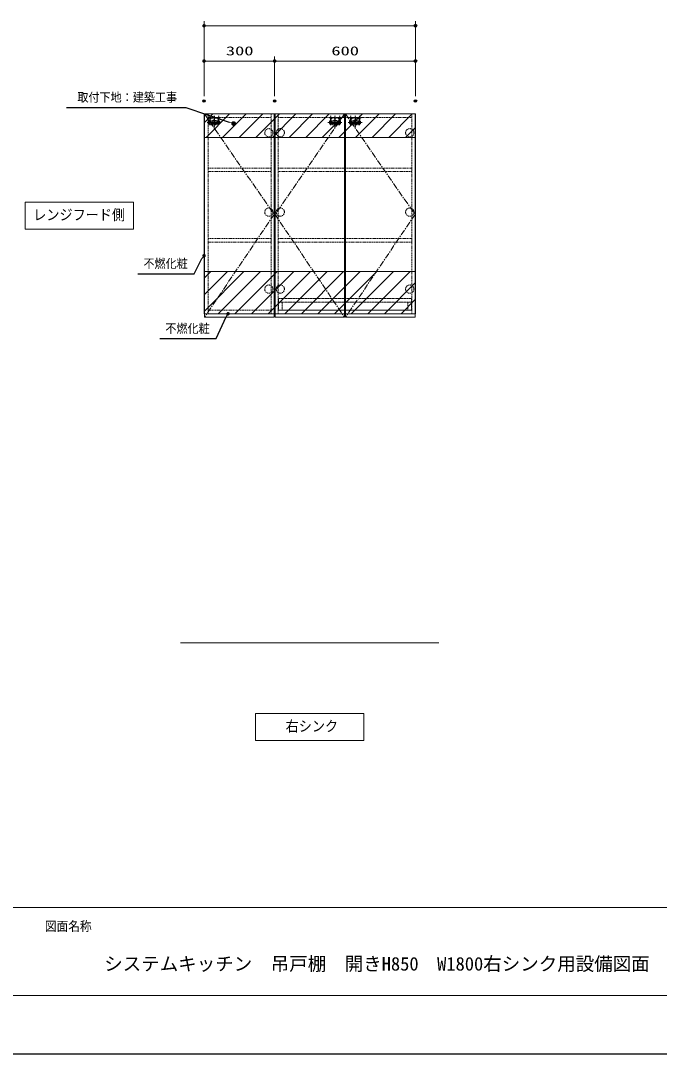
# Model space of a CAD drawing. Units: millimetres, scale not verified. Extents: x -6948 to 6948, y -3795 to 3796.
# Drawn here: x -4345 to -1627, y -3712 to 684 of the extents above; entities that cross this region are included whole.
import ezdxf
from ezdxf.enums import TextEntityAlignment as Align

# ---------------------------------------------------------------- set-up
doc = ezdxf.new("R2010")
doc.units = ezdxf.units.MM
doc.header["$LTSCALE"] = 20
doc.header["$PDMODE"] = 32
doc.header["$PDSIZE"] = 10
for name, pattern in [('USER1', [0.26, 0.01, -0.25]), ('USER4', [0.375, 0.25, -0.125]), ('USER5', [2, 1.25, -0.25, 0.25, -0.25])]:
    doc.linetypes.add(name, pattern=pattern)
for name, color, linetype, lineweight in [('0-0_0', 30, 'Continuous', 13), ('0-1_図面枠', 3, 'USER1', 15), ('0-2_細線ﾚｲﾔｰ', 91, 'Continuous', 9), ('0-3_KABE', 4, 'Continuous', 20), ('0-4_1', 30, 'Continuous', 13), ('0-5_寸法ﾚｲﾔｰ', 30, 'Continuous', 13), ('0-6_DEFPOINTS', 7, 'Continuous', 25), ('0-8_本体', 6, 'USER4', 25)]:
    doc.layers.add(name, color=color, linetype=linetype, lineweight=lineweight)
doc.styles.add('ＭＳ ゴシック', font='')
doc.styles.get('ＭＳ ゴシック').set_extended_font_data('MS Gothic')

# ---------------------------------------------------------------- blocks, each defined once
blk = doc.blocks.new('A$C6C503A1C')
at = {"layer": '0-4_1', "color": 1, "linetype": 'USER5'}
for p, q in [((0, 428.7), (1186.2, 428.7)), ((213.1, 674.8), (213.1, 182.6)), ((593.1, 857.4), (593.1, 0)), ((973.1, 674.8), (973.1, 182.6))]:
    blk.add_line(p, q, dxfattribs=at)
at = {"layer": '0-4_1', "color": 1, "linetype": 'USER4'}
for p, q in [((123.1, 528.7), (123.1, 328.7)), ((163.1, 568.7), (1023.1, 568.7)), ((163.1, 288.7), (1023.1, 288.7)), ((333.1, 568.7), (333.1, 288.7)), ((413.1, 568.7), (413.1, 288.7)), ((413.1, 358.7), (773.1, 358.7)), ((773.1, 568.7), (773.1, 288.7)), ((853.1, 568.7), (853.1, 288.7)), ((1063.1, 528.7), (1063.1, 328.7))]:
    blk.add_line(p, q, dxfattribs=at)
at = {"layer": '0-4_1', "color": 1}
for p, q in [((176.1, 398.7), (176.1, 458.7)), ((250.1, 458.7), (250.1, 398.7)), ((936.1, 458.7), (936.1, 398.7)), ((1010.1, 398.7), (1010.1, 458.7))]:
    blk.add_line(p, q, dxfattribs=at)
at = {"layer": '0-4_1', "color": 1, "linetype": 'USER4'}
for centre, start, end in [((163.1, 528.7), 90, 180), ((163.1, 328.7), 180, 270), ((1023.1, 528.7), 0, 90), ((1023.1, 328.7), 270, 0)]:
    blk.add_arc(centre, 40, start, end, dxfattribs=at)
at = {"layer": '0-4_1', "color": 1}
for centre, start, end in [((213.1, 458.7), 0, 180), ((213.1, 398.7), 180, 0), ((973.1, 458.7), 0, 180), ((973.1, 398.7), 180, 0)]:
    blk.add_arc(centre, 37, start, end, dxfattribs=at)
blk = doc.blocks.new('A$C3CB362AA')
at = {"layer": '0-8_本体', "linetype": 'USER5'}
for p, q in [((420, 4584), (420, 2900)), ((2320, 4584), (2320, 0)), ((4220, 4584), (4220, 2900))]:
    blk.add_line(p, q, dxfattribs=at)
at = {"layer": '0-8_本体'}
for p, q in [((770, 3857), (770, 1037)), ((770, 1637), (3870, 1637)), ((970, 837), (3670, 837)), ((1820, 2687), (2820, 2687)), ((1820, 2687), (1820, 837)), ((1820, 1887), (2820, 1887)), ((2820, 2687), (2820, 837)), ((3870, 3857), (3870, 1037))]:
    blk.add_line(p, q, dxfattribs=at)
blk.add_lwpolyline([(0, 3857), (4640, 3857), (4640, 3557), (0, 3557)], close=True, dxfattribs=at)
for centre, start, end in [((970, 1037), 180, 270), ((3670, 1037), 270, 0)]:
    blk.add_arc(centre, 200, start, end, dxfattribs=at)
blk = doc.blocks.new('A$C0D9D3555')
at = {"layer": '0-4_1', "xscale": 0.2, "yscale": 0.2}
blk.add_blockref('A$C3CB362AA', (129.1, 73.3), dxfattribs=at)
at = {"layer": '0-4_1', "xscale": -1}
blk.add_blockref('A$C6C503A1C', (1186.2, 0), dxfattribs=at)
blk = doc.blocks.new('_DOT')
at = {"layer": '0-0_0'}
blk.add_line((-10, 0), (-20, 0), dxfattribs=at)
for points in [[(0, 0), (-10, 0), (-9.92, 1.25)], [(0, 0), (-9.92, -1.25), (-10, 0)], [(0, 0), (-9.92, 1.25), (-9.69, 2.49)], [(0, 0), (-9.69, -2.49), (-9.92, -1.25)], [(0, 0), (-9.69, 2.49), (-9.3, 3.68)], [(0, 0), (-9.3, -3.68), (-9.69, -2.49)], [(0, 0), (-9.3, 3.68), (-8.76, 4.82)], [(0, 0), (-8.76, -4.82), (-9.3, -3.68)], [(0, 0), (-8.76, 4.82), (-8.09, 5.88)], [(0, 0), (-8.09, -5.88), (-8.76, -4.82)], [(0, 0), (-8.09, 5.88), (-7.29, 6.85)], [(0, 0), (-7.29, -6.85), (-8.09, -5.88)], [(0, 0), (-7.29, 6.85), (-6.37, 7.71)], [(0, 0), (-6.37, -7.71), (-7.29, -6.85)], [(0, 0), (-6.37, 7.71), (-5.36, 8.44)], [(0, 0), (-5.36, -8.44), (-6.37, -7.71)], [(0, 0), (-5.36, 8.44), (-4.26, 9.05)], [(0, 0), (-4.26, -9.05), (-5.36, -8.44)], [(0, 0), (-4.26, 9.05), (-3.09, 9.51)], [(0, 0), (-3.09, -9.51), (-4.26, -9.05)], [(0, 0), (-3.09, 9.51), (-1.87, 9.82)], [(0, 0), (-1.87, -9.82), (-3.09, -9.51)], [(0, 0), (-1.87, 9.82), (-0.63, 9.98)], [(0, 0), (-0.63, -9.98), (-1.87, -9.82)], [(0, 0), (-0.63, 9.98), (0.63, 9.98)], [(0, 0), (0.63, -9.98), (-0.63, -9.98)], [(0, 0), (0.63, 9.98), (1.87, 9.82)], [(0, 0), (1.87, 9.82), (3.09, 9.51)], [(0, 0), (3.09, 9.51), (4.26, 9.05)], [(0, 0), (4.26, 9.05), (5.36, 8.44)], [(0, 0), (5.36, 8.44), (6.37, 7.71)], [(0, 0), (6.37, 7.71), (7.29, 6.85)], [(0, 0), (7.29, 6.85), (8.09, 5.88)], [(0, 0), (8.09, 5.88), (8.76, 4.82)], [(0, 0), (8.76, 4.82), (9.3, 3.68)], [(0, 0), (9.3, 3.68), (9.69, 2.49)], [(0, 0), (9.69, 2.49), (9.92, 1.25)], [(0, 0), (9.92, 1.25), (10, 0)], [(0, 0), (1.87, -9.82), (0.63, -9.98)], [(0, 0), (3.09, -9.51), (1.87, -9.82)], [(0, 0), (4.26, -9.05), (3.09, -9.51)], [(0, 0), (5.36, -8.44), (4.26, -9.05)], [(0, 0), (6.37, -7.71), (5.36, -8.44)], [(0, 0), (7.29, -6.85), (6.37, -7.71)], [(0, 0), (8.09, -5.88), (7.29, -6.85)], [(0, 0), (8.76, -4.82), (8.09, -5.88)], [(0, 0), (9.3, -3.68), (8.76, -4.82)], [(0, 0), (9.69, -2.49), (9.3, -3.68)], [(0, 0), (9.92, -1.25), (9.69, -2.49)], [(0, 0), (10, 0), (9.92, -1.25)]]:
    blk.add_solid(points, dxfattribs=at)
blk = doc.blocks.new('A$C5FD08DF6')
at = {"layer": '0-2_細線ﾚｲﾔｰ', "linetype": 'USER4'}
for p, q in [((11320, 1000), (0, 1000)), ((0, 1000), (0, 0)), ((11320, 0), (11320, 1000)), ((11320, 700), (0, 700)), ((0, 0), (11320, 0)), ((300, 700), (300, 0)), ((11020, 700), (11020, 0))]:
    blk.add_line(p, q, dxfattribs=at)
blk = doc.blocks.new('DOT_30')
at = {"layer": '0-4_1'}
blk.add_line((-10, 0), (-20, 0), dxfattribs=at)
for points in [[(0, 0), (-10, 0), (-9.92, 1.25)], [(0, 0), (-9.92, -1.25), (-10, 0)], [(0, 0), (-9.92, 1.25), (-9.69, 2.49)], [(0, 0), (-9.69, -2.49), (-9.92, -1.25)], [(0, 0), (-9.69, 2.49), (-9.3, 3.68)], [(0, 0), (-9.3, -3.68), (-9.69, -2.49)], [(0, 0), (-9.3, 3.68), (-8.76, 4.82)], [(0, 0), (-8.76, -4.82), (-9.3, -3.68)], [(0, 0), (-8.76, 4.82), (-8.09, 5.88)], [(0, 0), (-8.09, -5.88), (-8.76, -4.82)], [(0, 0), (-8.09, 5.88), (-7.29, 6.85)], [(0, 0), (-7.29, -6.85), (-8.09, -5.88)], [(0, 0), (-7.29, 6.85), (-6.37, 7.71)], [(0, 0), (-6.37, -7.71), (-7.29, -6.85)], [(0, 0), (-6.37, 7.71), (-5.36, 8.44)], [(0, 0), (-5.36, -8.44), (-6.37, -7.71)], [(0, 0), (-5.36, 8.44), (-4.26, 9.05)], [(0, 0), (-4.26, -9.05), (-5.36, -8.44)], [(0, 0), (-4.26, 9.05), (-3.09, 9.51)], [(0, 0), (-3.09, -9.51), (-4.26, -9.05)], [(0, 0), (-3.09, 9.51), (-1.87, 9.82)], [(0, 0), (-1.87, -9.82), (-3.09, -9.51)], [(0, 0), (-1.87, 9.82), (-0.63, 9.98)], [(0, 0), (-0.63, -9.98), (-1.87, -9.82)], [(0, 0), (-0.63, 9.98), (0.63, 9.98)], [(0, 0), (0.63, -9.98), (-0.63, -9.98)], [(0, 0), (0.63, 9.98), (1.87, 9.82)], [(0, 0), (1.87, 9.82), (3.09, 9.51)], [(0, 0), (3.09, 9.51), (4.26, 9.05)], [(0, 0), (4.26, 9.05), (5.36, 8.44)], [(0, 0), (5.36, 8.44), (6.37, 7.71)], [(0, 0), (6.37, 7.71), (7.29, 6.85)], [(0, 0), (7.29, 6.85), (8.09, 5.88)], [(0, 0), (8.09, 5.88), (8.76, 4.82)], [(0, 0), (8.76, 4.82), (9.3, 3.68)], [(0, 0), (9.3, 3.68), (9.69, 2.49)], [(0, 0), (9.69, 2.49), (9.92, 1.25)], [(0, 0), (9.92, 1.25), (10, 0)], [(0, 0), (1.87, -9.82), (0.63, -9.98)], [(0, 0), (3.09, -9.51), (1.87, -9.82)], [(0, 0), (4.26, -9.05), (3.09, -9.51)], [(0, 0), (5.36, -8.44), (4.26, -9.05)], [(0, 0), (6.37, -7.71), (5.36, -8.44)], [(0, 0), (7.29, -6.85), (6.37, -7.71)], [(0, 0), (8.09, -5.88), (7.29, -6.85)], [(0, 0), (8.76, -4.82), (8.09, -5.88)], [(0, 0), (9.3, -3.68), (8.76, -4.82)], [(0, 0), (9.69, -2.49), (9.3, -3.68)], [(0, 0), (9.92, -1.25), (9.69, -2.49)], [(0, 0), (10, 0), (9.92, -1.25)]]:
    blk.add_solid(points, dxfattribs=at)

msp = doc.modelspace()

# ---------------------------------------------------------------- linework, layer by layer
at = {"layer": '0-1_図面枠', "linetype": 'Continuous'}
msp.add_line((-6614.5, -3087.5), (3385.5, -3087.5), dxfattribs=at)
for points in [[(-6614.5, -3462.5), (3385.5, -3462.5), (3385.5, 3462.5), (-6614.5, 3462.5)], [(-3864.52, -87.42), (-3864.52, -202.59), (-4326.01, -202.59), (-4326.01, -87.42)], [(-2883.77, -2262.5), (-3345.26, -2262.5), (-3345.26, -2377.67), (-2883.77, -2377.67)]]:
    msp.add_lwpolyline(points, close=True, dxfattribs=at)
at = {"layer": '0-2_細線ﾚｲﾔｰ'}
for p, q in [((-3564.52, 249.78), (-3526.8, 287.5)), ((-3556.09, 187.5), (-3456.09, 287.5)), ((-3485.38, 187.5), (-3385.38, 287.5)), ((-3414.67, 187.5), (-3314.67, 287.5)), ((-3343.96, 187.5), (-3243.96, 287.5)), ((-3273.25, 187.5), (-3173.25, 287.5)), ((-3202.54, 187.5), (-3102.54, 287.5)), ((-3131.83, 187.5), (-3031.83, 287.5)), ((-3061.12, 187.5), (-2961.12, 287.5)), ((-2990.4, 187.5), (-2890.4, 287.5)), ((-2919.69, 187.5), (-2819.69, 287.5)), ((-2848.98, 187.5), (-2748.98, 287.5)), ((-2778.27, 187.5), (-2678.27, 287.5)), ((-2707.56, 187.5), (-2664.52, 230.54)), ((-3564.52, -410.9), (-3536.12, -382.5)), ((-3564.52, -481.61), (-3465.4, -382.5)), ((-3564.52, -552.32), (-3394.69, -382.5)), ((-3503.98, -562.5), (-3323.98, -382.5)), ((-3433.27, -562.5), (-3253.27, -382.5)), ((-3362.56, -562.5), (-3182.56, -382.5)), ((-3291.85, -562.5), (-3111.85, -382.5)), ((-3221.14, -562.5), (-3041.14, -382.5)), ((-3150.43, -562.5), (-2970.43, -382.5)), ((-3079.72, -562.5), (-2899.72, -382.5)), ((-3009.01, -562.5), (-2829.01, -382.5)), ((-2938.3, -562.5), (-2758.3, -382.5)), ((-2867.59, -562.5), (-2687.59, -382.5)), ((-2796.88, -562.5), (-2664.52, -430.14)), ((-2726.17, -562.5), (-2664.52, -500.85))]:
    msp.add_line(p, q, dxfattribs=at)
at = {"layer": '0-2_細線ﾚｲﾔｰ', "linetype": 'USER4'}
for p, q in [((-3547.52, 287.5), (-3547.52, -562.5)), ((-3547.52, 272.5), (-3281.52, 272.5)), ((-3279.52, 287.5), (-3279.52, -562.5)), ((-3249.52, 287.5), (-3249.52, -562.5)), ((-3249.52, 272.5), (-2679.52, 272.5)), ((-2679.52, 287.5), (-2679.52, -562.5)), ((-3564.52, -562.5), (-3264.52, -562.5)), ((-3547.52, -547.5), (-3281.52, -547.5)), ((-3264.52, -562.5), (-2664.52, -562.5)), ((-3249.52, -547.5), (-2679.52, -547.5))]:
    msp.add_line(p, q, dxfattribs=at)
at = {"layer": '0-2_細線ﾚｲﾔｰ'}
for points in [[(-3564.52, 187.5), (-2664.52, 187.5), (-2664.52, 287.5), (-3564.52, 287.5)], [(-3564.52, -562.5), (-2664.52, -562.5), (-2664.52, -382.5), (-3564.52, -382.5)]]:
    msp.add_lwpolyline(points, close=True, dxfattribs=at)
at = {"layer": '0-2_細線ﾚｲﾔｰ', "linetype": 'USER5'}
for points in [[(-3562.52, 287.5), (-3266.52, -140), (-3562.52, -577.5)], [(-2966.52, 287.5), (-3262.52, -140), (-2966.52, -577.5)], [(-2962.52, 287.5), (-2666.52, -140), (-2962.52, -577.5)]]:
    msp.add_lwpolyline(points, dxfattribs=at)
at = {"layer": '0-2_細線ﾚｲﾔｰ', "linetype": 'USER4'}
for points in [[(-3547.52, 57.5), (-3279.52, 57.5), (-3279.52, 42.5), (-3547.52, 42.5)], [(-3249.52, 57.5), (-2679.52, 57.5), (-2679.52, 42.5), (-3249.52, 42.5)], [(-3547.52, -242.5), (-3279.52, -242.5), (-3279.52, -257.5), (-3547.52, -257.5)], [(-3249.52, -242.5), (-2679.52, -242.5), (-2679.52, -257.5), (-3249.52, -257.5)]]:
    msp.add_lwpolyline(points, close=True, dxfattribs=at)
for centre in [(-3289.02, 207.5), (-3240.02, 207.5), (-2689.02, 207.5), (-3289.02, -130), (-3240.02, -130), (-2689.02, -130), (-3289.02, -457.5), (-3240.02, -457.5), (-2689.02, -457.5)]:
    msp.add_circle(centre, 17.5, dxfattribs=at)
at = {"layer": '0-3_KABE'}
msp.add_line((-3664.52, -1962.5), (-2564.52, -1962.5), dxfattribs=at)
at = {"layer": '0-4_1', "color": 7}
for points in [[(-3264.52, -562.5), (-3264.52, 287.5), (-3564.52, 287.5), (-3564.52, -562.5)], [(-2664.52, -562.5), (-2664.52, 287.5), (-3264.52, 287.5), (-3264.52, -562.5)]]:
    msp.add_lwpolyline(points, dxfattribs=at)
for points in [[(-3266.52, -577.5), (-3562.52, -577.5), (-3562.52, 287.5), (-3266.52, 287.5)], [(-3262.52, -577.5), (-2966.52, -577.5), (-2966.52, 287.5), (-3262.52, 287.5)], [(-2666.52, -577.5), (-2962.52, -577.5), (-2962.52, 287.5), (-2666.52, 287.5)]]:
    msp.add_lwpolyline(points, close=True, dxfattribs=at)
at = {"layer": '0-5_寸法ﾚｲﾔｰ'}
for p, q in [((-3564.52, 362.5), (-3564.52, 682.5)), ((-3549.52, 662.5), (-2679.52, 662.5)), ((-2664.52, 362.5), (-2664.52, 682.5)), ((-3564.52, 362.5), (-3564.52, 532.5)), ((-3264.52, 362.5), (-3264.52, 532.5)), ((-3264.52, 362.5), (-3264.52, 532.5)), ((-2664.52, 362.5), (-2664.52, 532.5)), ((-3549.52, 512.5), (-3279.52, 512.5)), ((-3249.52, 512.5), (-2679.52, 512.5))]:
    msp.add_line(p, q, dxfattribs=at)
at = {"layer": '0-5_寸法ﾚｲﾔｰ', "lineweight": 25}
for points in [[(-4149.42, 315.6), (-3641.71, 315.6), (-3457.86, 252.62)], [(-3846.52, -392.04), (-3606.27, -392.04), (-3573.44, -327.46)], [(-3753.18, -668.13), (-3512.93, -668.13), (-3470.23, -575.24)]]:
    msp.add_lwpolyline(points, dxfattribs=at)
at = {"layer": '0-6_DEFPOINTS'}
msp.add_line((3635.5, -3712.5), (-6864.5, -3712.5), dxfattribs=at)
for p in [(-2664.52, 662.5), (-3264.52, 512.5), (-2664.52, 512.5), (-3564.52, 342.5), (-3264.52, 342.5), (-2664.52, 342.5)]:
    msp.add_point(p, dxfattribs=at)

# ---------------------------------------------------------------- block references
at = {"layer": '0-0_0', "xscale": 0.05, "yscale": 0.05}
for p in [(-3551.17, 230.26), (-3037.17, 230.26), (-2951.17, 230.26)]:
    msp.add_blockref('A$C0D9D3555', p, dxfattribs=at)
at = {"layer": '0-2_細線ﾚｲﾔｰ', "xscale": 0.05, "yscale": 0.05}
msp.add_blockref('A$C5FD08DF6', (-3247.52, -547.5), dxfattribs=at)
at = {"layer": '0-5_寸法ﾚｲﾔｰ', "xscale": 0.75, "yscale": 0.75}
for p, rotation in [((-3564.52, 662.5), 180), ((-3564.52, 512.5), 180), ((-3264.52, 512.5), 180), ((-3564.52, -315.41), 53.47999), ((-3462.32, -562.5), 58.15527)]:
    msp.add_blockref('_DOT', p, dxfattribs=dict(at, rotation=rotation))
for p in [(-2664.52, 662.5), (-3264.52, 512.5), (-2664.52, 512.5)]:
    msp.add_blockref('_DOT', p, dxfattribs=at)
at = {"layer": '0-5_寸法ﾚｲﾔｰ', "rotation": 342.83061}
msp.add_blockref('DOT_30', (-3438.76, 246.71), dxfattribs=at)

# ---------------------------------------------------------------- texts
at = {"layer": '0-0_0', "color": 7, "style": 'ＭＳ ゴシック', "width": 0.9}
for s, p in [('取付下地：建築工事', (-4103.87, 327.87)), ('不燃化粧', (-3822.6, -379.44)), ('不燃化粧', (-3729.26, -655.53))]:
    msp.add_text(s, height=38.42, dxfattribs=at).set_placement(p, align=Align.BOTTOM_LEFT)
at = {"layer": '0-1_図面枠', "style": 'ＭＳ ゴシック', "width": 0.9}
for s, height, p in [('レンジフード側', 45.45, (-4291.51, -177.72)), ('右シンク', 45.45, (-3217.32, -2352.94)), ('図面名称', 40.47, (-4242.02, -3199.77))]:
    msp.add_text(s, height=height, dxfattribs=at).set_placement(p, align=Align.BOTTOM_LEFT)
at = {"layer": '0-1_図面枠', "style": 'ＭＳ ゴシック'}
msp.add_text('システムキッチン\u3000吊戸棚\u3000開きH850\u3000W1800右シンク用設備図面', height=57.73, dxfattribs=at).set_placement((-3989.5, -3373.6), align=Align.BOTTOM_LEFT)
at = {"layer": '0-5_寸法ﾚｲﾔｰ', "style": 'ＭＳ ゴシック', "width": 1.5}
for s, p in [('300', (-3471.66, 525.1)), ('600', (-3022.61, 525.1))]:
    msp.add_text(s, height=38.42, dxfattribs=at).set_placement(p, align=Align.BOTTOM_LEFT)

doc.saveas('drawing.dxf')
